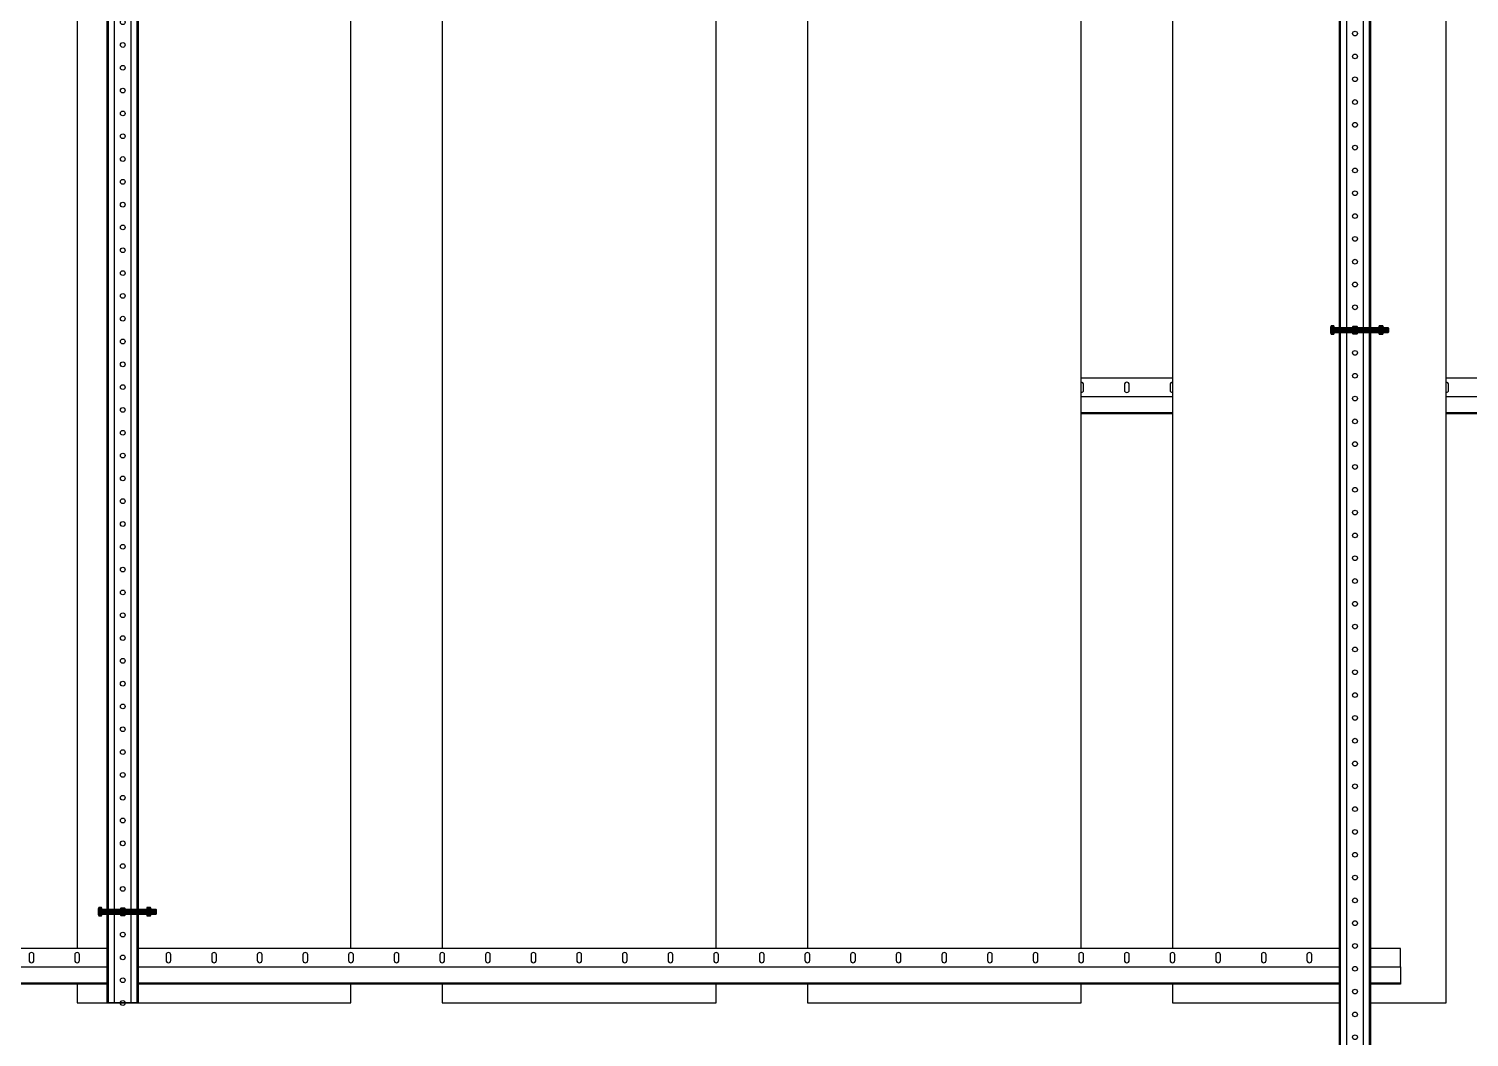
# Model space of a CAD drawing. Header units: millimetres. Extents: x -962357 to -591296, y -223672 to 59420.
# Drawn here: x -755383 to -753805, y -172056 to -170951 of the extents above; entities that cross this region are included whole.
import ezdxf

# ---------------------------------------------------------------- set-up
doc = ezdxf.new("R2010")
doc.units = ezdxf.units.MM
for name, color, linetype in [('000 - H A T C H', 8, 'Continuous'), ('000 - WIPEOUT', 250, 'Continuous'), ('001 - ASCESSORIES', 251, 'Continuous'), ('A11_ALU.SOLID SHEET', 2, 'Continuous')]:
    doc.layers.add(name, color=color, linetype=linetype)
pattern_1 = [(110, (-0.5, 0), (-0.939693, -0.34202), []), (110, (-0.2012, 0.6409), (-0.939693, -0.34202), [1.25, -0.25, 0, -0.25])]

# ---------------------------------------------------------------- blocks, each defined once
blk = doc.blocks.new('*U4857')
at = {"color": 3}
for points in [[(-875, 350), (875, 350), (875, 50), (-875, 50)], [(-875, -50), (875, -50), (875, -350), (-875, -350)], [(-875, -450), (875, -450), (875, -750), (-875, -750)], [(-875, -850), (875, -850), (875, -1150), (-875, -1150)]]:
    blk.add_wipeout(points, dxfattribs=at).dxf.layer = '000 - WIPEOUT'
at = {"layer": 'A11_ALU.SOLID SHEET', "color": 0, "linetype": 'ByBlock'}
for points in [[(-875, 50), (875, 50), (875, 350), (-875, 350)], [(-875, -350), (875, -350), (875, -50), (-875, -50)], [(-875, -750), (875, -750), (875, -450), (-875, -450)], [(-875, -1150), (875, -1150), (875, -850), (-875, -850)]]:
    blk.add_lwpolyline(points, close=True, dxfattribs=at)
blk = doc.blocks.new('*U4918')
blk.add_wipeout([(-1175, 0), (1175, 0), (1175, 39), (-1175, 39)]).dxf.layer = '000 - WIPEOUT'
at = {"color": 2}
blk.add_lwpolyline([(-1175, 39), (1175, 39), (1175, 37.8), (-1175, 37.8)], close=True, dxfattribs=at)
at = {"color": 1}
blk.add_lwpolyline([(-1175, 37.8), (1175, 37.8), (1175, 20), (-1175, 20)], close=True, dxfattribs=at)
blk.add_lwpolyline([(-1175, 0), (1175, 0), (1175, 20), (-1175, 20)], close=True)
for points in [[(727.6, 13, 1), (722.4, 13), (722.4, 7, 1), (727.6, 7)], [(777.6, 13, 1), (772.4, 13), (772.4, 7, 1), (777.6, 7)], [(827.6, 13, 1), (822.4, 13), (822.4, 7, 1), (827.6, 7)], [(877.6, 13, 1), (872.4, 13), (872.4, 7, 1), (877.6, 7)], [(927.6, 13, 1), (922.4, 13), (922.4, 7, 1), (927.6, 7)], [(977.6, 13, 1), (972.4, 13), (972.4, 7, 1), (977.6, 7)], [(1027.6, 13, 1), (1022.4, 13), (1022.4, 7, 1), (1027.6, 7)], [(1077.6, 13, 1), (1072.4, 13), (1072.4, 7, 1), (1077.6, 7)], [(1127.6, 13, 1), (1122.4, 13), (1122.4, 7, 1), (1127.6, 7)], [(1177.6, 13, 1), (1172.4, 13), (1172.4, 7, 1), (1177.6, 7)]]:
    blk.add_lwpolyline(points, format="xyb", close=True, dxfattribs=at)
blk = doc.blocks.new('*U4920')
blk.add_wipeout([(-1125, 0), (1125, 0), (1125, 39), (-1125, 39)]).dxf.layer = '000 - WIPEOUT'
at = {"color": 2}
blk.add_lwpolyline([(-1125, 39), (1125, 39), (1125, 37.8), (-1125, 37.8)], close=True, dxfattribs=at)
at = {"color": 1}
blk.add_lwpolyline([(-1125, 37.8), (1125, 37.8), (1125, 20), (-1125, 20)], close=True, dxfattribs=at)
blk.add_lwpolyline([(-1125, 0), (1125, 0), (1125, 20), (-1125, 20)], close=True)
for points in [[(-1072.4, 13, 1), (-1077.6, 13), (-1077.6, 7, 1), (-1072.4, 7)], [(-1022.4, 13, 1), (-1027.6, 13), (-1027.6, 7, 1), (-1022.4, 7)], [(-972.4, 13, 1), (-977.6, 13), (-977.6, 7, 1), (-972.4, 7)], [(-922.4, 13, 1), (-927.6, 13), (-927.6, 7, 1), (-922.4, 7)], [(-872.4, 13, 1), (-877.6, 13), (-877.6, 7, 1), (-872.4, 7)], [(-822.4, 13, 1), (-827.6, 13), (-827.6, 7, 1), (-822.4, 7)], [(-772.4, 13, 1), (-777.6, 13), (-777.6, 7, 1), (-772.4, 7)], [(-722.4, 13, 1), (-727.6, 13), (-727.6, 7, 1), (-722.4, 7)], [(-672.4, 13, 1), (-677.6, 13), (-677.6, 7, 1), (-672.4, 7)], [(-622.4, 13, 1), (-627.6, 13), (-627.6, 7, 1), (-622.4, 7)], [(-572.4, 13, 1), (-577.6, 13), (-577.6, 7, 1), (-572.4, 7)], [(-522.4, 13, 1), (-527.6, 13), (-527.6, 7, 1), (-522.4, 7)], [(-472.4, 13, 1), (-477.6, 13), (-477.6, 7, 1), (-472.4, 7)], [(-422.4, 13, 1), (-427.6, 13), (-427.6, 7, 1), (-422.4, 7)], [(-372.4, 13, 1), (-377.6, 13), (-377.6, 7, 1), (-372.4, 7)], [(-322.4, 13, 1), (-327.6, 13), (-327.6, 7, 1), (-322.4, 7)], [(-272.4, 13, 1), (-277.6, 13), (-277.6, 7, 1), (-272.4, 7)], [(-222.4, 13, 1), (-227.6, 13), (-227.6, 7, 1), (-222.4, 7)], [(-172.4, 13, 1), (-177.6, 13), (-177.6, 7, 1), (-172.4, 7)], [(-122.4, 13, 1), (-127.6, 13), (-127.6, 7, 1), (-122.4, 7)], [(-72.4, 13, 1), (-77.6, 13), (-77.6, 7, 1), (-72.4, 7)], [(-22.4, 13, 1), (-27.6, 13), (-27.6, 7, 1), (-22.4, 7)], [(27.6, 13, 1), (22.4, 13), (22.4, 7, 1), (27.6, 7)], [(77.6, 13, 1), (72.4, 13), (72.4, 7, 1), (77.6, 7)], [(127.6, 13, 1), (122.4, 13), (122.4, 7, 1), (127.6, 7)], [(177.6, 13, 1), (172.4, 13), (172.4, 7, 1), (177.6, 7)], [(227.6, 13, 1), (222.4, 13), (222.4, 7, 1), (227.6, 7)], [(277.6, 13, 1), (272.4, 13), (272.4, 7, 1), (277.6, 7)], [(327.6, 13, 1), (322.4, 13), (322.4, 7, 1), (327.6, 7)], [(377.6, 13, 1), (372.4, 13), (372.4, 7, 1), (377.6, 7)]]:
    blk.add_lwpolyline(points, format="xyb", close=True, dxfattribs=at)
blk = doc.blocks.new('000 - ASSCESSORIES_FAMELINE_GALV.BRACKET_FITTING_U-PROFILE_CC-01_TOP_VIEW')
at = {"color": 6}
blk.add_wipeout([(1500, -17), (-1500, -17), (-1500, 17), (1500, 17)], dxfattribs=at).dxf.layer = '000 - WIPEOUT'
at = {"layer": '001 - ASCESSORIES', "color": 0, "linetype": 'ByBlock'}
for p, q in [((1500, 15.8), (-1500, 15.8)), ((1500, -15.8), (-1500, -15.8))]:
    blk.add_line(p, q, dxfattribs=at)
at = {"layer": '001 - ASCESSORIES', "color": 1}
blk.add_lwpolyline([(1500, 17), (1500, -17), (-1500, -17), (-1500, 17)], close=True, dxfattribs=at)
at = {"layer": '001 - ASCESSORIES', "color": 0, "linetype": 'ByBlock'}
for points in [[(-1500, 17), (-1500, 9), (1500, 9), (1500, 17)], [(-1500, -9), (-1500, -17), (1500, -17), (1500, -9)]]:
    blk.add_lwpolyline(points, close=True, dxfattribs=at)
at = {"layer": '001 - ASCESSORIES', "color": 1, "linetype": 'Continuous'}
for centre in [(-475, 0), (-450, 0), (-425, 0), (-400, 0), (-375, 0), (-350, 0), (-325, 0), (-300, 0), (-275, 0), (-250, 0), (-225, 0), (-200, 0), (-175, 0), (-150, 0), (-125, 0), (-100, 0), (-75, 0), (-50, 0), (-25, 0), (0, 0), (25, 0), (50, 0), (75, 0), (100, 0), (125, 0), (150, 0), (175, 0), (200, 0), (225, 0), (250, 0), (275, 0), (300, 0), (325, 0), (350, 0), (375, 0), (400, 0), (425, 0), (450, 0), (475, 0), (500, 0), (525, 0), (550, 0), (575, 0), (600, 0), (625, 0)]:
    blk.add_circle(centre, 2.6, dxfattribs=at)
blk = doc.blocks.new('*U4937')
at = {"layer": '001 - ASCESSORIES', "color": 0, "linetype": 'ByBlock'}
blk.add_blockref('000 - ASSCESSORIES_FAMELINE_GALV.BRACKET_FITTING_U-PROFILE_CC-01_TOP_VIEW', (0, 0), dxfattribs=at)
blk = doc.blocks.new('*U4938')
at = {"color": 6}
blk.add_wipeout([(1075, -17), (-1075, -17), (-1075, 17), (1075, 17)], dxfattribs=at).dxf.layer = '000 - WIPEOUT'
at = {"layer": '001 - ASCESSORIES', "color": 0, "linetype": 'ByBlock'}
for p, q in [((1075, 15.8), (-1075, 15.8)), ((1075, -15.8), (-1075, -15.8))]:
    blk.add_line(p, q, dxfattribs=at)
at = {"layer": '001 - ASCESSORIES', "color": 1}
blk.add_lwpolyline([(1075, 17), (1075, -17), (-1075, -17), (-1075, 17)], close=True, dxfattribs=at)
at = {"layer": '001 - ASCESSORIES', "color": 0, "linetype": 'ByBlock'}
for points in [[(-1075, 17), (-1075, 9), (1075, 9), (1075, 17)], [(-1075, -9), (-1075, -17), (1075, -17), (1075, -9)]]:
    blk.add_lwpolyline(points, close=True, dxfattribs=at)
at = {"layer": '001 - ASCESSORIES', "color": 1, "linetype": 'Continuous'}
for centre in [(-1075, 0), (-1050, 0), (-1025, 0), (-1000, 0), (-975, 0), (-950, 0), (-925, 0), (-900, 0), (-875, 0), (-850, 0), (-825, 0), (-800, 0), (-775, 0), (-750, 0), (-725, 0), (-700, 0), (-675, 0), (-650, 0), (-625, 0), (-600, 0), (-575, 0), (-550, 0), (-525, 0), (-500, 0), (-475, 0), (-450, 0), (-425, 0), (-400, 0), (-375, 0), (-350, 0), (-325, 0), (-300, 0), (-275, 0), (-250, 0), (-225, 0), (-200, 0), (-175, 0), (-150, 0), (-125, 0), (-100, 0), (-75, 0), (-50, 0), (-25, 0), (0, 0), (25, 0), (50, 0), (75, 0), (100, 0), (125, 0), (150, 0), (175, 0), (200, 0), (225, 0), (250, 0), (275, 0), (300, 0), (325, 0), (350, 0), (375, 0), (400, 0), (425, 0), (450, 0), (475, 0), (500, 0), (525, 0), (550, 0), (575, 0), (600, 0), (625, 0), (650, 0), (675, 0), (700, 0), (725, 0), (750, 0), (775, 0), (800, 0), (825, 0), (850, 0), (875, 0), (900, 0), (925, 0), (950, 0), (975, 0), (1000, 0), (1025, 0), (1050, 0), (1075, 0)]:
    blk.add_circle(centre, 2.6, dxfattribs=at)
blk = doc.blocks.new('*U4663')
at = {"layer": '001 - ASCESSORIES', "color": 0}
blk.add_lwpolyline([(4.6, 0), (2.3, 4), (-2.3, 4), (-4.6, 0), (-2.3, -4), (2.3, -4)], close=True, dxfattribs=at)
at = {"layer": '001 - ASCESSORIES', "color": 8}
blk.add_circle((0, 0), 3.85, dxfattribs=at)
at = {"layer": '001 - ASCESSORIES', "color": 0}
blk.add_circle((0, 0), 2.6, dxfattribs=at)
blk = doc.blocks.new('*U4664')
at = {"layer": '000 - H A T C H'}
h = blk.add_hatch(color=250, dxfattribs=at)
h.dxf.hatch_style = 1
h.paths.add_polyline_path([(4, -2.3), (4, 2.3), (0, 4.6), (-4, 2.3), (-4, -2.3), (0, -4.6)])
h.paths.add_polyline_path([(0, -2.6, -1), (0, 2.6, -1)], flags=16)
at = {"layer": '001 - ASCESSORIES', "color": 0, "rotation": 270}
blk.add_blockref('*U4663', (0, 0), dxfattribs=at)
blk = doc.blocks.new('*U4682')
at = {"color": 1}
for p, q in [((-3.5, 3.5), (3.5, 3.5)), ((-3.5, 0), (3.5, 0))]:
    blk.add_line(p, q, dxfattribs=at)
at = {"color": 0}
for points in [[(-2.3, 3.2, 0.249855), (-4.6, 3.2), (-4.6, 0.3, 0.249855), (-2.3, 0.3)], [(2.3, 3.2, 0.062432), (0, 3.5, 0.062432), (-2.3, 3.2), (-2.3, 0.3, 0.061701), (0, 0, 0.061701), (2.3, 0.3)], [(4.6, 3.2, 0.249855), (2.3, 3.2), (2.3, 0.3, 0.249855), (4.6, 0.3)]]:
    blk.add_lwpolyline(points, format="xyb", close=True, dxfattribs=at)
blk = doc.blocks.new('*U4696')
at = {"layer": '000 - H A T C H'}
h = blk.add_hatch(dxfattribs=at)
h.set_pattern_fill('ANSI35', color=8, scale=4, angle=65)
h.set_pattern_definition(pattern_1)
h.paths.add_polyline_path([(0, -2.5), (59.5, -2.5), (59.5, 2.5), (0, 2.5)])
at = {"color": 8}
blk.add_line((59.5, -2.5), (59.5, 2.5), dxfattribs=at)
at = {"color": 1}
blk.add_lwpolyline([(59.5, 2.5), (0, 2.5), (0, -2.5), (59.5, -2.5), (60, -2), (60, 2)], close=True, dxfattribs=at)
blk = doc.blocks.new('*U4748')
at = {"layer": '000 - H A T C H'}
h = blk.add_hatch(color=250, dxfattribs=at)
h.dxf.hatch_style = 1
edge = h.paths.add_edge_path()
edge.add_line((-0.3, -4.6), (-3.2, -4.6))
edge.add_arc((-1, -3.5), 2.45, 180, 208.0569, ccw=False)
edge.add_line((-3.5, -3.5), (-3.5, 0))
edge.add_arc((5.9, 0), 9.36, 179.9761, 180.0239, ccw=False)
edge.add_line((-3.5, 0), (-3.5, 0))
edge.add_arc((5.9, 0), 9.36, 179.9761, 180.0239, ccw=False)
edge.add_line((-3.5, 0), (-3.5, 3.5))
edge.add_arc((-1, 3.5), 2.45, 151.9431, 180, ccw=False)
edge.add_line((-3.2, 4.6), (-0.3, 4.6))
edge.add_arc((-2.5, 3.5), 2.45, 360, 388.0569, ccw=False)
edge.add_line((0, 3.5), (0, -3.5))
edge.add_arc((-2.5, -3.5), 2.45, 331.9431, 360, ccw=False)
blk.add_blockref('*U4696', (0, 0))
at = {"layer": '001 - ASCESSORIES', "rotation": 90}
blk.add_blockref('*U4682', (0, 0), dxfattribs=at)
blk = doc.blocks.new('*U4662')
at = {"color": 1}
for p, q in [((-3.5, 4.5), (3.5, 4.5)), ((-3.5, 0), (3.5, 0))]:
    blk.add_line(p, q, dxfattribs=at)
at = {"color": 0}
for points in [[(-2.3, 4.2, 0.249893), (-4.6, 4.2), (-4.6, 0.3, 0.249893), (-2.3, 0.3)], [(2.3, 4.2, 0.062422), (0, 4.5, 0.062422), (-2.3, 4.2), (-2.3, 0.3, 0.061692), (0, 0, 0.061692), (2.3, 0.3)], [(4.6, 4.2, 0.249893), (2.3, 4.2), (2.3, 0.3, 0.249893), (4.6, 0.3)]]:
    blk.add_lwpolyline(points, format="xyb", close=True, dxfattribs=at)
blk = doc.blocks.new('*U4707')
at = {"layer": '000 - H A T C H'}
h = blk.add_hatch(color=250, dxfattribs=at)
h.dxf.hatch_style = 1
edge = h.paths.add_edge_path()
edge.add_line((0.3, 4.6), (4.2, 4.6))
edge.add_arc((2, 3.5), 2.45, 0, 28.0609, ccw=False)
edge.add_line((4.5, 3.5), (4.5, 0))
edge.add_arc((-4.9, 0), 9.36, -0.0239, 0.0239, ccw=False)
edge.add_line((4.5, 0), (4.5, 0))
edge.add_arc((-4.9, 0), 9.36, -0.0239, 0.0239, ccw=False)
edge.add_line((4.5, 0), (4.5, -3.5))
edge.add_arc((2, -3.5), 2.45, -28.0609, 0, ccw=False)
edge.add_line((4.2, -4.6), (0.3, -4.6))
edge.add_arc((2.5, -3.5), 2.45, 180, 208.0609, ccw=False)
edge.add_line((0, -3.5), (0, 3.5))
edge.add_arc((2.5, 3.5), 2.45, 151.9391, 180, ccw=False)
at = {"layer": '001 - ASCESSORIES', "color": 0, "rotation": 270}
blk.add_blockref('*U4662', (0, 0), dxfattribs=at)
blk = doc.blocks.new('*U4821')
at = {"layer": '001 - ASCESSORIES'}
blk.add_blockref('*U4748', (-23, 0), dxfattribs=at)
at = {"layer": '001 - ASCESSORIES', "color": 2}
for rotation in [90, 90, 270, 270]:
    blk.add_blockref('*U4664', (0, 0), dxfattribs=dict(at, rotation=rotation))
at = {"layer": '001 - ASCESSORIES', "color": 1}
blk.add_blockref('*U4707', (26.2, 0), dxfattribs=at)
blk = doc.blocks.new('*U4956')
at = {"layer": 'A11_ALU.SOLID SHEET', "color": 0, "linetype": 'ByBlock', "rotation": 90}
blk.add_blockref('*U4857', (-10300, 4630.5), dxfattribs=at)
at = {"layer": '001 - ASCESSORIES', "linetype": 'ByBlock', "rotation": 180}
for name, p in [('*U4918', (-8425, 4440.2)), ('*U4920', (-10325, 3815.2))]:
    blk.add_blockref(name, p, dxfattribs=at)
at = {"layer": '001 - ASCESSORIES', "linetype": 'ByBlock', "rotation": 270}
for name, p in [('*U4938', (-10600, 4830.5)), ('*U4937', (-9250, 4343))]:
    blk.add_blockref(name, p, dxfattribs=at)
at = {"layer": '001 - ASCESSORIES', "linetype": 'ByBlock'}
for p in [(-9250, 4493), (-10600, 3855.5)]:
    blk.add_blockref('*U4821', p, dxfattribs=at)
blk = doc.blocks.new('*U698')
at = {"color": 3}
for points in [[(-875, 350), (875, 350), (875, 50), (-875, 50)], [(-875, -50), (875, -50), (875, -350), (-875, -350)], [(-875, -450), (875, -450), (875, -750), (-875, -750)], [(-875, -850), (875, -850), (875, -1150), (-875, -1150)]]:
    blk.add_wipeout(points, dxfattribs=at).dxf.layer = '000 - WIPEOUT'
at = {"layer": 'A11_ALU.SOLID SHEET', "color": 0, "linetype": 'ByBlock'}
for points in [[(-875, 50), (875, 50), (875, 350), (-875, 350)], [(-875, -350), (875, -350), (875, -50), (-875, -50)], [(-875, -750), (875, -750), (875, -450), (-875, -450)], [(-875, -1150), (875, -1150), (875, -850), (-875, -850)]]:
    blk.add_lwpolyline(points, close=True, dxfattribs=at)
blk = doc.blocks.new('*U534')
blk.add_wipeout([(-1125, 0), (1125, 0), (1125, 39), (-1125, 39)]).dxf.layer = '000 - WIPEOUT'
at = {"color": 2}
blk.add_lwpolyline([(-1125, 39), (1125, 39), (1125, 37.8), (-1125, 37.8)], close=True, dxfattribs=at)
at = {"color": 1}
blk.add_lwpolyline([(-1125, 37.8), (1125, 37.8), (1125, 20), (-1125, 20)], close=True, dxfattribs=at)
blk.add_lwpolyline([(-1125, 0), (1125, 0), (1125, 20), (-1125, 20)], close=True)
for points in [[(-1072.4, 13, 1), (-1077.6, 13), (-1077.6, 7, 1), (-1072.4, 7)], [(-1022.4, 13, 1), (-1027.6, 13), (-1027.6, 7, 1), (-1022.4, 7)], [(-972.4, 13, 1), (-977.6, 13), (-977.6, 7, 1), (-972.4, 7)], [(-922.4, 13, 1), (-927.6, 13), (-927.6, 7, 1), (-922.4, 7)], [(-872.4, 13, 1), (-877.6, 13), (-877.6, 7, 1), (-872.4, 7)], [(-822.4, 13, 1), (-827.6, 13), (-827.6, 7, 1), (-822.4, 7)], [(-772.4, 13, 1), (-777.6, 13), (-777.6, 7, 1), (-772.4, 7)], [(-722.4, 13, 1), (-727.6, 13), (-727.6, 7, 1), (-722.4, 7)], [(-672.4, 13, 1), (-677.6, 13), (-677.6, 7, 1), (-672.4, 7)], [(-622.4, 13, 1), (-627.6, 13), (-627.6, 7, 1), (-622.4, 7)], [(-572.4, 13, 1), (-577.6, 13), (-577.6, 7, 1), (-572.4, 7)], [(-522.4, 13, 1), (-527.6, 13), (-527.6, 7, 1), (-522.4, 7)], [(-472.4, 13, 1), (-477.6, 13), (-477.6, 7, 1), (-472.4, 7)], [(-422.4, 13, 1), (-427.6, 13), (-427.6, 7, 1), (-422.4, 7)], [(-372.4, 13, 1), (-377.6, 13), (-377.6, 7, 1), (-372.4, 7)], [(-322.4, 13, 1), (-327.6, 13), (-327.6, 7, 1), (-322.4, 7)], [(-272.4, 13, 1), (-277.6, 13), (-277.6, 7, 1), (-272.4, 7)], [(-222.4, 13, 1), (-227.6, 13), (-227.6, 7, 1), (-222.4, 7)], [(-172.4, 13, 1), (-177.6, 13), (-177.6, 7, 1), (-172.4, 7)], [(-122.4, 13, 1), (-127.6, 13), (-127.6, 7, 1), (-122.4, 7)], [(-72.4, 13, 1), (-77.6, 13), (-77.6, 7, 1), (-72.4, 7)], [(-22.4, 13, 1), (-27.6, 13), (-27.6, 7, 1), (-22.4, 7)], [(27.6, 13, 1), (22.4, 13), (22.4, 7, 1), (27.6, 7)], [(77.6, 13, 1), (72.4, 13), (72.4, 7, 1), (77.6, 7)], [(127.6, 13, 1), (122.4, 13), (122.4, 7, 1), (127.6, 7)], [(177.6, 13, 1), (172.4, 13), (172.4, 7, 1), (177.6, 7)], [(227.6, 13, 1), (222.4, 13), (222.4, 7, 1), (227.6, 7)], [(277.6, 13, 1), (272.4, 13), (272.4, 7, 1), (277.6, 7)], [(327.6, 13, 1), (322.4, 13), (322.4, 7, 1), (327.6, 7)], [(377.6, 13, 1), (372.4, 13), (372.4, 7, 1), (377.6, 7)]]:
    blk.add_lwpolyline(points, format="xyb", close=True, dxfattribs=at)
blk = doc.blocks.new('*U657')
at = {"layer": '001 - ASCESSORIES', "color": 0, "linetype": 'ByBlock'}
blk.add_blockref('000 - ASSCESSORIES_FAMELINE_GALV.BRACKET_FITTING_U-PROFILE_CC-01_TOP_VIEW', (0, 0), dxfattribs=at)
blk = doc.blocks.new('*U550')
at = {"color": 6}
blk.add_wipeout([(1075, -17), (-1075, -17), (-1075, 17), (1075, 17)], dxfattribs=at).dxf.layer = '000 - WIPEOUT'
at = {"layer": '001 - ASCESSORIES', "color": 0, "linetype": 'ByBlock'}
for p, q in [((1075, 15.8), (-1075, 15.8)), ((1075, -15.8), (-1075, -15.8))]:
    blk.add_line(p, q, dxfattribs=at)
at = {"layer": '001 - ASCESSORIES', "color": 1}
blk.add_lwpolyline([(1075, 17), (1075, -17), (-1075, -17), (-1075, 17)], close=True, dxfattribs=at)
at = {"layer": '001 - ASCESSORIES', "color": 0, "linetype": 'ByBlock'}
for points in [[(-1075, 17), (-1075, 9), (1075, 9), (1075, 17)], [(-1075, -9), (-1075, -17), (1075, -17), (1075, -9)]]:
    blk.add_lwpolyline(points, close=True, dxfattribs=at)
at = {"layer": '001 - ASCESSORIES', "color": 1, "linetype": 'Continuous'}
for centre in [(-1075, 0), (-1050, 0), (-1025, 0), (-1000, 0), (-975, 0), (-950, 0), (-925, 0), (-900, 0), (-875, 0), (-850, 0), (-825, 0), (-800, 0), (-775, 0), (-750, 0), (-725, 0), (-700, 0), (-675, 0), (-650, 0), (-625, 0), (-600, 0), (-575, 0), (-550, 0), (-525, 0), (-500, 0), (-475, 0), (-450, 0), (-425, 0), (-400, 0), (-375, 0), (-350, 0), (-325, 0), (-300, 0), (-275, 0), (-250, 0), (-225, 0), (-200, 0), (-175, 0), (-150, 0), (-125, 0), (-100, 0), (-75, 0), (-50, 0), (-25, 0), (0, 0), (25, 0), (50, 0), (75, 0), (100, 0), (125, 0), (150, 0), (175, 0), (200, 0), (225, 0), (250, 0), (275, 0), (300, 0), (325, 0), (350, 0), (375, 0), (400, 0), (425, 0), (450, 0), (475, 0), (500, 0), (525, 0), (550, 0), (575, 0), (600, 0), (625, 0), (650, 0), (675, 0), (700, 0), (725, 0), (750, 0), (775, 0), (800, 0), (825, 0), (850, 0), (875, 0), (900, 0), (925, 0), (950, 0), (975, 0), (1000, 0), (1025, 0), (1050, 0), (1075, 0)]:
    blk.add_circle(centre, 2.6, dxfattribs=at)
blk = doc.blocks.new('*U350')
at = {"layer": '001 - ASCESSORIES', "color": 0}
blk.add_lwpolyline([(4.6, 0), (2.3, 4), (-2.3, 4), (-4.6, 0), (-2.3, -4), (2.3, -4)], close=True, dxfattribs=at)
at = {"layer": '001 - ASCESSORIES', "color": 8}
blk.add_circle((0, 0), 3.85, dxfattribs=at)
at = {"layer": '001 - ASCESSORIES', "color": 0}
blk.add_circle((0, 0), 2.6, dxfattribs=at)
blk = doc.blocks.new('*U671')
at = {"layer": '000 - H A T C H'}
h = blk.add_hatch(color=250, dxfattribs=at)
h.dxf.hatch_style = 1
h.paths.add_polyline_path([(4, -2.3), (4, 2.3), (0, 4.6), (-4, 2.3), (-4, -2.3), (0, -4.6)])
h.paths.add_polyline_path([(0, -2.6, -1), (0, 2.6, -1)], flags=16)
at = {"layer": '001 - ASCESSORIES', "color": 0, "rotation": 270}
blk.add_blockref('*U350', (0, 0), dxfattribs=at)
blk = doc.blocks.new('*U351')
at = {"color": 1}
for p, q in [((-3.5, 3.5), (3.5, 3.5)), ((-3.5, 0), (3.5, 0))]:
    blk.add_line(p, q, dxfattribs=at)
at = {"color": 0}
for points in [[(-2.3, 3.2, 0.249855), (-4.6, 3.2), (-4.6, 0.3, 0.249855), (-2.3, 0.3)], [(2.3, 3.2, 0.062432), (0, 3.5, 0.062432), (-2.3, 3.2), (-2.3, 0.3, 0.061701), (0, 0, 0.061701), (2.3, 0.3)], [(4.6, 3.2, 0.249855), (2.3, 3.2), (2.3, 0.3, 0.249855), (4.6, 0.3)]]:
    blk.add_lwpolyline(points, format="xyb", close=True, dxfattribs=at)
blk = doc.blocks.new('*U365')
at = {"layer": '000 - H A T C H'}
h = blk.add_hatch(dxfattribs=at)
h.set_pattern_fill('ANSI35', color=8, scale=4, angle=65)
h.set_pattern_definition(pattern_1)
h.paths.add_polyline_path([(0, -2.5), (59.5, -2.5), (59.5, 2.5), (0, 2.5)])
at = {"color": 8}
blk.add_line((59.5, -2.5), (59.5, 2.5), dxfattribs=at)
at = {"color": 1}
blk.add_lwpolyline([(59.5, 2.5), (0, 2.5), (0, -2.5), (59.5, -2.5), (60, -2), (60, 2)], close=True, dxfattribs=at)
blk = doc.blocks.new('*U583')
at = {"layer": '000 - H A T C H'}
h = blk.add_hatch(color=250, dxfattribs=at)
h.dxf.hatch_style = 1
edge = h.paths.add_edge_path()
edge.add_line((-0.3, -4.6), (-3.2, -4.6))
edge.add_arc((-1, -3.5), 2.45, 180, 208.0569, ccw=False)
edge.add_line((-3.5, -3.5), (-3.5, 0))
edge.add_arc((5.9, 0), 9.36, 179.9761, 180.0239, ccw=False)
edge.add_line((-3.5, 0), (-3.5, 0))
edge.add_arc((5.9, 0), 9.36, 179.9761, 180.0239, ccw=False)
edge.add_line((-3.5, 0), (-3.5, 3.5))
edge.add_arc((-1, 3.5), 2.45, 151.9431, 180, ccw=False)
edge.add_line((-3.2, 4.6), (-0.3, 4.6))
edge.add_arc((-2.5, 3.5), 2.45, 360, 388.0569, ccw=False)
edge.add_line((0, 3.5), (0, -3.5))
edge.add_arc((-2.5, -3.5), 2.45, 331.9431, 360, ccw=False)
blk.add_blockref('*U365', (0, 0))
at = {"layer": '001 - ASCESSORIES', "rotation": 90}
blk.add_blockref('*U351', (0, 0), dxfattribs=at)
blk = doc.blocks.new('*U349')
at = {"color": 1}
for p, q in [((-3.5, 4.5), (3.5, 4.5)), ((-3.5, 0), (3.5, 0))]:
    blk.add_line(p, q, dxfattribs=at)
at = {"color": 0}
for points in [[(-2.3, 4.2, 0.249893), (-4.6, 4.2), (-4.6, 0.3, 0.249893), (-2.3, 0.3)], [(2.3, 4.2, 0.062422), (0, 4.5, 0.062422), (-2.3, 4.2), (-2.3, 0.3, 0.061692), (0, 0, 0.061692), (2.3, 0.3)], [(4.6, 4.2, 0.249893), (2.3, 4.2), (2.3, 0.3, 0.249893), (4.6, 0.3)]]:
    blk.add_lwpolyline(points, format="xyb", close=True, dxfattribs=at)
blk = doc.blocks.new('*U667')
at = {"layer": '000 - H A T C H'}
h = blk.add_hatch(color=250, dxfattribs=at)
h.dxf.hatch_style = 1
edge = h.paths.add_edge_path()
edge.add_line((0.3, 4.6), (4.2, 4.6))
edge.add_arc((2, 3.5), 2.45, 0, 28.0609, ccw=False)
edge.add_line((4.5, 3.5), (4.5, 0))
edge.add_arc((-4.9, 0), 9.36, -0.0239, 0.0239, ccw=False)
edge.add_line((4.5, 0), (4.5, 0))
edge.add_arc((-4.9, 0), 9.36, -0.0239, 0.0239, ccw=False)
edge.add_line((4.5, 0), (4.5, -3.5))
edge.add_arc((2, -3.5), 2.45, -28.0609, 0, ccw=False)
edge.add_line((4.2, -4.6), (0.3, -4.6))
edge.add_arc((2.5, -3.5), 2.45, 180, 208.0609, ccw=False)
edge.add_line((0, -3.5), (0, 3.5))
edge.add_arc((2.5, 3.5), 2.45, 151.9391, 180, ccw=False)
at = {"layer": '001 - ASCESSORIES', "color": 0, "rotation": 270}
blk.add_blockref('*U349', (0, 0), dxfattribs=at)
blk = doc.blocks.new('*U686')
at = {"layer": '001 - ASCESSORIES'}
blk.add_blockref('*U583', (-23, 0), dxfattribs=at)
at = {"layer": '001 - ASCESSORIES', "color": 2}
for rotation in [90, 90, 270, 270]:
    blk.add_blockref('*U671', (0, 0), dxfattribs=dict(at, rotation=rotation))
at = {"layer": '001 - ASCESSORIES', "color": 1}
blk.add_blockref('*U667', (26.2, 0), dxfattribs=at)

msp = doc.modelspace()

# ---------------------------------------------------------------- block references
msp.add_blockref('*U4956', (-744680, -175774.4))

# ---------------------------------------------------------------- next in the draw order: block references
at = {"layer": 'A11_ALU.SOLID SHEET', "color": 0, "linetype": 'ByBlock', "rotation": 90}
msp.add_blockref('*U698', (-754980, -171143.9), dxfattribs=at)

# ---------------------------------------------------------------- next in the draw order: block references
at = {"layer": '001 - ASCESSORIES', "linetype": 'ByBlock', "rotation": 180}
msp.add_blockref('*U534', (-755005, -171959.2), dxfattribs=at)

# ---------------------------------------------------------------- next in the draw order: block references
at = {"layer": '001 - ASCESSORIES', "linetype": 'ByBlock', "rotation": 270}
for name, p in [('*U550', (-755280, -170943.9)), ('*U657', (-753930, -171431.4))]:
    msp.add_blockref(name, p, dxfattribs=at)

# ---------------------------------------------------------------- next in the draw order: block references
at = {"layer": '001 - ASCESSORIES', "linetype": 'ByBlock'}
for p in [(-753930, -171281.4), (-755280, -171918.9)]:
    msp.add_blockref('*U686', p, dxfattribs=at)

doc.saveas('drawing.dxf')
